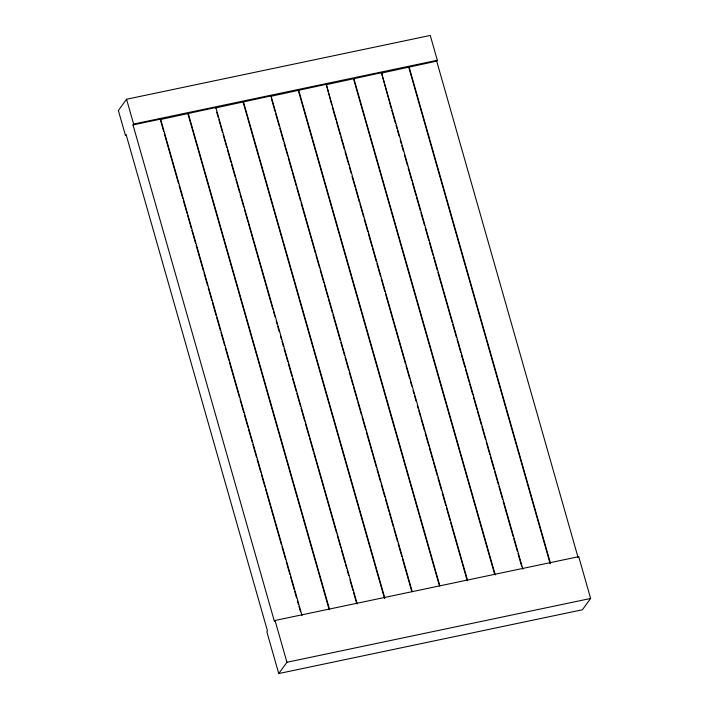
<?xml version="1.0" encoding="UTF-8"?>
<svg xmlns="http://www.w3.org/2000/svg" width="709" height="709" viewBox="0 0 709 709"><rect width="100%" height="100%" fill="white"/><g stroke="black" fill="none" stroke-linecap="round" stroke-linejoin="round"><path stroke-width="1.06" d="M126.565 99.251L118.368 110.533L125.431 135.339L126.06 134.471L267.47 630.886L266.841 631.754L278.743 673.55L582.435 609.749L590.632 598.467L578.73 556.671L275.039 620.472L274.401 621.341L133 124.926L133.629 124.057L437.32 60.256L430.257 35.45L126.565 99.251L133.629 124.057M302.016 615.536L160.606 119.121L160.287 119.555L215.82 107.52L357.23 603.944M215.82 107.52L215.509 107.954L271.042 95.919L412.142 591.271M271.042 95.919L270.723 96.353L326.255 84.318L467.665 580.742M331.706 104.994L326.255 84.318M325.945 84.752L381.477 72.717L522.879 569.141M391.173 108.309L381.477 72.717M381.158 73.151L436.691 61.125L437.32 60.256M278.743 673.55L286.941 662.268L590.632 598.467M578.73 556.671L578.101 557.54L436.691 61.125M133 124.926L160.606 119.121M409.084 66.921L550.494 563.336M408.765 67.355L550.175 563.77M391.776 110.436L395.418 123.224M396.03 125.351L396.943 128.551M397.545 130.678L399.061 136.004M400.275 140.267L401.188 143.466M401.79 145.593L403.315 150.92M404.529 155.182L407.56 165.835M408.162 167.962L411.805 180.751M412.416 182.878L416.059 195.657M416.662 197.793L420.304 210.573M420.916 212.709L424.549 225.489M425.161 227.616L428.803 240.404M429.406 242.531L433.048 255.32M433.66 257.447L437.293 270.226M437.905 272.362L452.165 322.427M452.776 324.562L456.419 337.342M457.021 339.469L460.664 352.258M461.267 354.385L464.909 367.173M465.521 369.3L469.163 382.08M469.766 384.216L472.806 394.869M473.408 396.996L477.051 409.784M477.653 411.911L481.296 424.691M481.907 426.827L485.55 439.607M486.152 441.742L489.795 454.522M490.398 456.649L494.04 469.438M494.652 471.565L498.294 484.353M498.897 486.48L502.539 499.26M503.151 501.396L513.156 536.545M513.768 538.68L517.41 551.46M518.013 553.596L521.656 566.376M353.862 78.522L495.272 574.937M353.552 78.956L494.652 574.308M332.317 107.13L335.96 119.91M336.562 122.037L340.205 134.825M340.807 136.952L344.45 149.741M345.061 151.868L348.704 164.648M349.307 166.783L351.132 173.173M352.036 176.373L355.076 187.025M355.679 189.152L359.321 201.932M359.933 204.068L363.566 216.848M364.178 218.984L367.82 231.763M368.423 233.89L372.065 246.679M372.677 248.806L376.311 261.594M376.922 263.721L380.565 276.501M381.167 278.637L384.81 291.417M385.421 293.553L405.442 363.859M406.053 365.986L409.696 378.774M410.298 380.901L411.823 386.228M413.028 390.491L413.941 393.681M414.552 395.817L416.068 401.143M417.282 405.406L418.195 408.597M418.797 410.733L420.313 416.059M420.924 418.186L424.567 430.966M425.17 433.102L428.812 445.881M429.415 448.017L433.057 460.797M433.669 462.924L437.311 475.712M437.914 477.839L441.556 490.628M442.168 492.755L445.801 505.535M446.413 507.671L450.055 520.45M450.658 522.586L467.045 580.104M298.649 90.123L439.757 585.474M298.329 90.557L439.438 585.909M271.334 98.489L274.977 111.269M275.579 113.405L279.222 126.184M279.825 128.311L283.467 141.1M284.079 143.227L287.721 156.015M288.324 158.142L291.966 170.922M292.569 173.058L296.211 185.838M296.823 187.974L300.465 200.753M301.068 202.88L315.328 252.953M315.939 255.08L319.582 267.869M320.184 269.996L323.827 282.776M324.438 284.912L328.081 297.691M328.684 299.827L332.326 312.607M332.929 314.734L340.214 340.302M340.825 342.438L344.468 355.218M345.07 357.345L348.713 370.133M349.315 372.26L352.958 385.049M353.569 387.176L357.212 399.956M357.815 402.092L361.457 414.871M362.06 417.007L365.702 429.787M366.314 431.914L376.328 467.071M376.931 469.198L380.573 481.987M381.185 484.114L384.819 496.903M385.43 499.03L389.073 511.809M389.675 513.945L393.318 526.725M393.929 528.861L397.563 541.641M398.174 543.768L401.817 556.556M402.42 558.683L411.832 591.705M243.435 101.724L384.836 598.139M243.116 102.158L384.526 598.573M216.724 112.217L218.239 117.543M218.842 119.67L222.484 132.459M223.096 134.586L226.738 147.375M227.341 149.502L230.983 162.281M231.586 164.417L235.228 177.197M235.84 179.333L239.482 192.112M240.085 194.239L243.728 207.028M244.339 209.155L247.973 221.944M248.584 224.071L272.859 309.292M273.47 311.419L274.986 316.746M276.2 321.009L277.104 324.208M277.715 326.335L279.231 331.661M280.445 335.924L281.358 339.124M281.96 341.251L283.485 346.577M284.087 348.704L287.73 361.493M288.333 363.62L291.975 376.408M292.587 378.535L296.229 391.315M296.832 393.451L300.474 406.23M301.077 408.366L304.719 421.146M305.331 423.273L308.973 436.062M309.576 438.189L313.218 450.977M313.83 453.104L336.58 533M337.192 535.135L340.834 547.915M341.437 550.042L345.079 562.831M345.691 564.958L346.595 568.157M347.206 570.284L348.722 575.611M349.936 579.873L352.967 590.526M353.578 592.653L356.609 603.306M188.213 113.325L329.623 609.74M187.903 113.759L329.003 609.111M160.597 120.619L163.628 131.271M164.231 133.407L178.5 183.471M179.102 185.607L182.745 198.387M183.356 200.514L186.99 213.303M187.601 215.43L191.244 228.218M191.847 230.345L195.489 243.125M196.101 245.261L203.377 270.829M203.988 272.956L207.631 285.736M208.233 287.872L211.876 300.651M212.487 302.787L216.121 315.567M216.732 317.694L220.375 330.483M220.978 332.61L224.62 345.398M225.232 347.525L228.874 360.305M229.477 362.441L239.491 397.589M240.094 399.725L243.736 412.505M244.348 414.641L247.99 427.421M248.593 429.548L252.236 442.336M252.847 444.463L256.481 457.252M257.092 459.379L260.735 472.159M261.337 474.294L264.98 487.074M265.591 489.21L281.367 544.601M281.978 546.728L285.612 559.516M286.223 561.643L289.866 574.432M290.468 576.559L294.111 589.339M294.722 591.474L296.539 597.864M297.452 601.064L298.356 604.254M298.968 606.39L300.483 611.716M275.039 620.472L286.941 662.268"/></g></svg>
